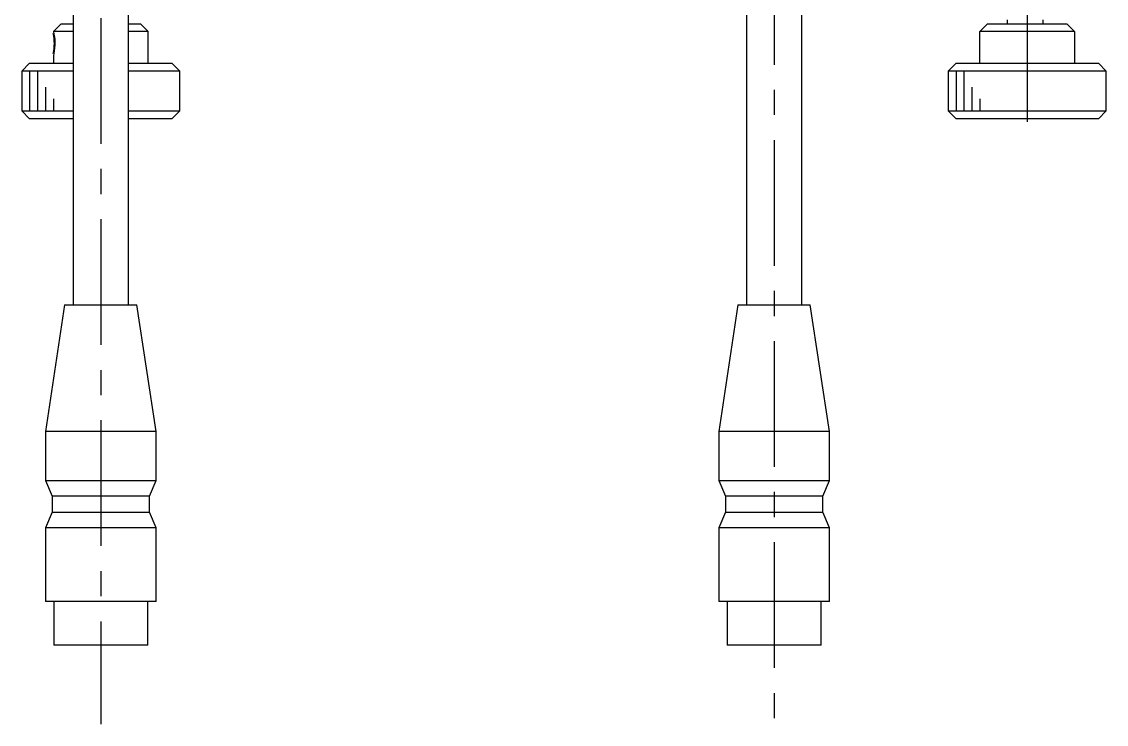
# Model space of a CAD drawing. Extents: x 0 to 700, y -8 to 390.
# Drawn here: x 365.7 to 502.8, y 75.4 to 164.1 of the extents above; entities that cross this region are included whole.
import ezdxf

# ---------------------------------------------------------------- set-up
doc = ezdxf.new("R2010")
doc.units = 0
doc.header["$LTSCALE"] = 0.5
doc.linetypes.add('CENTER', pattern=[50.8, 31.75, -6.35, 6.35, -6.35])
for name, color, linetype in [('MSM_CENTER', 1, 'CENTER'), ('MSM_CONTINUOUS', 7, 'CONTINUOUS'), ('MSM_NARROW', 5, 'CONTINUOUS')]:
    doc.layers.add(name, color=color, linetype=linetype)

msp = doc.modelspace()

# ---------------------------------------------------------------- linework, layer by layer
at = {"layer": 'MSM_CENTER'}
for p, q in [((460.84, 225.36), (460.84, 75.36)), ((375.71, 215.36), (375.71, 75.36)), ((492.84, 167.36), (492.84, 149.36))]:
    msp.add_line(p, q, dxfattribs=at)
at = {"layer": 'MSM_CONTINUOUS'}
for p, q in [((372.21, 176.36), (372.21, 128.36)), ((379.21, 128.36), (379.21, 176.36)), ((457.34, 176.36), (457.34, 128.36)), ((464.34, 128.36), (464.34, 176.36)), ((369.71, 162.86), (370.71, 163.86)), ((370.71, 163.86), (372.21, 163.86)), ((379.21, 163.86), (380.71, 163.86)), ((380.71, 163.86), (381.71, 162.86)), ((487.84, 163.86), (486.84, 162.86)), ((487.84, 163.86), (497.84, 163.86)), ((490.34, 163.86), (490.34, 164.36)), ((494.84, 163.86), (494.84, 164.36)), ((498.84, 162.86), (497.84, 163.86)), ((372.21, 162.86), (369.71, 162.86)), ((381.71, 162.86), (379.21, 162.86)), ((381.71, 158.86), (381.71, 162.86)), ((486.84, 158.86), (486.84, 162.86)), ((498.84, 162.86), (486.84, 162.86)), ((498.84, 162.86), (498.84, 158.86)), ((369.71, 159.86), (369.71, 158.86)), ((366.71, 158.86), (365.71, 157.86)), ((365.71, 157.86), (365.71, 152.86)), ((372.21, 157.86), (365.71, 157.86)), ((366.71, 158.86), (372.21, 158.86)), ((379.21, 158.86), (384.71, 158.86)), ((385.71, 157.86), (379.21, 157.86)), ((385.71, 157.86), (384.71, 158.86)), ((385.71, 152.86), (385.71, 157.86)), ((483.84, 158.86), (482.84, 157.86)), ((482.84, 157.86), (482.84, 152.86)), ((502.84, 157.86), (482.84, 157.86)), ((483.84, 158.86), (501.84, 158.86)), ((502.84, 157.86), (501.84, 158.86)), ((502.84, 152.86), (502.84, 157.86)), ((365.71, 152.86), (366.71, 151.86)), ((365.71, 152.86), (372.21, 152.86)), ((379.21, 152.86), (385.71, 152.86)), ((384.71, 151.86), (385.71, 152.86)), ((482.84, 152.86), (483.84, 151.86)), ((482.84, 152.86), (502.84, 152.86)), ((501.84, 151.86), (502.84, 152.86)), ((372.21, 151.86), (366.71, 151.86)), ((384.71, 151.86), (379.21, 151.86)), ((501.84, 151.86), (483.84, 151.86)), ((371.14, 128.36), (368.71, 112.36)), ((371.14, 128.36), (380.28, 128.36)), ((382.71, 112.36), (380.28, 128.36)), ((456.27, 128.36), (453.84, 112.36)), ((456.27, 128.36), (465.41, 128.36)), ((467.84, 112.36), (465.41, 128.36)), ((382.71, 112.36), (368.71, 112.36)), ((368.71, 112.36), (368.71, 106.16)), ((382.71, 106.16), (382.71, 112.36)), ((453.84, 112.36), (453.84, 106.16)), ((467.84, 112.36), (453.84, 112.36)), ((467.84, 106.16), (467.84, 112.36)), ((368.71, 106.16), (382.71, 106.16)), ((368.71, 106.16), (369.56, 104.16)), ((381.86, 104.16), (382.71, 106.16)), ((453.84, 106.16), (454.69, 104.16)), ((453.84, 106.16), (467.84, 106.16)), ((466.99, 104.16), (467.84, 106.16)), ((381.86, 104.16), (369.56, 104.16)), ((369.56, 104.16), (369.56, 102.16)), ((381.86, 102.16), (381.86, 104.16)), ((454.69, 104.16), (454.69, 102.16)), ((466.99, 104.16), (454.69, 104.16)), ((466.99, 102.16), (466.99, 104.16)), ((369.56, 102.16), (368.71, 100.16)), ((369.56, 102.16), (381.86, 102.16)), ((382.71, 100.16), (381.86, 102.16)), ((454.69, 102.16), (453.84, 100.16)), ((454.69, 102.16), (466.99, 102.16)), ((467.84, 100.16), (466.99, 102.16)), ((382.71, 100.16), (368.71, 100.16)), ((368.71, 100.16), (368.71, 90.86)), ((382.71, 90.86), (382.71, 100.16)), ((453.84, 100.16), (453.84, 90.86)), ((467.84, 100.16), (453.84, 100.16)), ((467.84, 90.86), (467.84, 100.16)), ((382.71, 90.86), (368.71, 90.86)), ((369.76, 90.86), (369.76, 85.36)), ((381.66, 85.36), (381.66, 90.86)), ((467.84, 90.86), (453.84, 90.86)), ((454.89, 90.86), (454.89, 85.36)), ((466.79, 85.36), (466.79, 90.86)), ((381.66, 85.36), (369.76, 85.36)), ((466.79, 85.36), (454.89, 85.36))]:
    msp.add_line(p, q, dxfattribs=at)
msp.add_arc((363.84, 161.36), 6, 347.9757, 12.0243, dxfattribs=at)
at = {"layer": 'MSM_NARROW'}
for p, q in [((369.76, 160.1), (369.71, 159.86)), ((366.71, 157.86), (366.71, 152.86)), ((367.71, 157.86), (367.71, 152.86)), ((483.84, 157.86), (483.84, 152.86)), ((484.84, 157.86), (484.84, 152.86)), ((368.71, 155.86), (368.71, 152.86)), ((485.84, 155.86), (485.84, 152.86)), ((369.71, 154.36), (369.71, 152.86)), ((486.84, 154.36), (486.84, 152.86))]:
    msp.add_line(p, q, dxfattribs=at)
at = {"layer": 'MSM_NARROW', "extrusion": (0, 0, -1)}
msp.add_arc((-363.92, 161.37), 5.98, 165.5018, 192.2079, dxfattribs=at)

doc.saveas('drawing.dxf')
